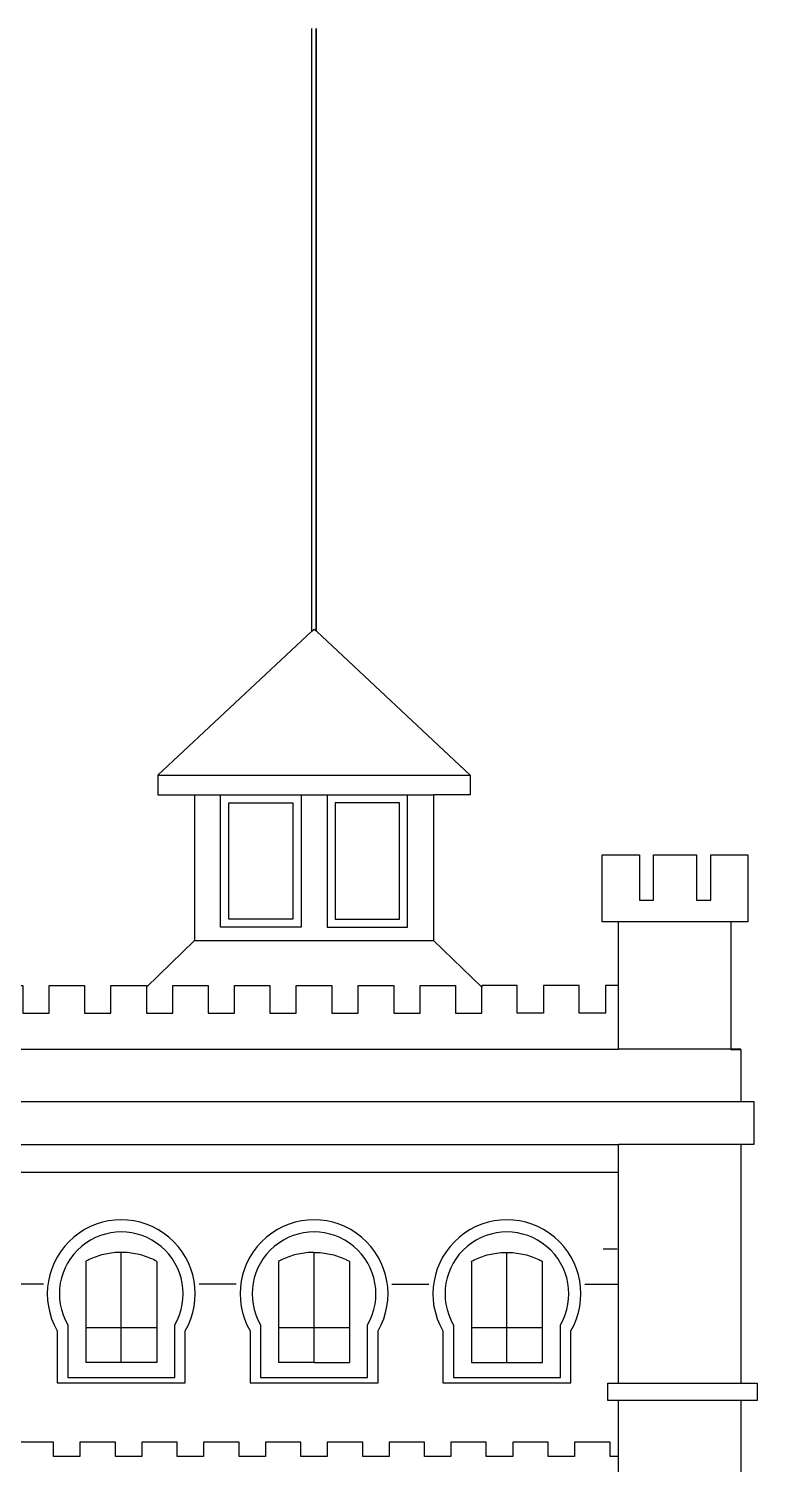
# Model space of a CAD drawing. Extents: x 57125 to 87063, y 75732 to 102848.
# Drawn here: x 69972 to 75390, y 92175 to 102848 of the extents above; entities that cross this region are included whole.
import ezdxf

# ---------------------------------------------------------------- set-up
doc = ezdxf.new("R2010")
doc.units = 0
for name, color, linetype, lineweight in [('01_SOURCE_ARCHITECTURE', 7, 'Continuous', 25), ('02_SOURCE_OPENINGS', 7, 'Continuous', 25), ('04_ANDALUSIAN_ALFIZ', 7, 'Continuous', 25)]:
    doc.layers.add(name, color=color, linetype=linetype, lineweight=lineweight)

# ---------------------------------------------------------------- blocks, each defined once
blk = doc.blocks.new('ANDALUSIAN_ORIGINAL_OPENING_055')
at = {"layer": '02_SOURCE_OPENINGS'}
blk.add_lwpolyline([(-298.944367, 924.74415), (-298.944367, -59.996923), (298.94166, -59.996923), (298.94166, 924.74415)], dxfattribs=at)
blk.add_lwpolyline([(-238.944367, 0.003077), (238.94166, 0.003077), (238.94166, 864.74415), (-238.944367, 864.74415)], close=True, dxfattribs=at)
blk = doc.blocks.new('ANDALUSIAN_ORIGINAL_OPENING_052')
at = {"layer": '02_SOURCE_OPENINGS'}
for points in [[(-264, 752), (-264, 262), (-264, 0)], [(264, 752), (264, 262), (264, 0)]]:
    blk.add_lwpolyline(points, dxfattribs=at)
for points in [[(0, 819), (-5, 819), (-10, 819), (-35, 819), (-55, 817), (-94, 812), (-113, 808), (-151, 799), (-169, 794), (-205, 781), (-222, 774), (-247, 761), (-256, 757), (-264, 752)], [(0, 819), (5, 819), (10, 819), (35, 819), (55, 817), (94, 812), (113, 808), (151, 799), (169, 794), (205, 781), (222, 774), (247, 761), (256, 757), (264, 752)]]:
    blk.add_open_spline(points, degree=3, knots=[1.5707963, 1.5707963, 1.5707963, 1.5707963, 1.6044175, 1.6044175, 1.7403243, 1.7403243, 1.8762311, 1.8762311, 2.0121379, 2.0121379, 2.1480447, 2.1480447, 2.2226492, 2.2226492, 2.2226492, 2.2226492], dxfattribs=at)
blk = doc.blocks.new('ANDALUSIAN_ORIGINAL_OPENING_053')
at = {"layer": '02_SOURCE_OPENINGS'}
blk.add_lwpolyline([(-264, 752), (-264, 262), (-264, 0), (0, 0), (264, 0), (264, 262), (264, 752)], dxfattribs=at)
blk.add_open_spline([(-264, 752), (-264, 752), (-263, 753), (-247, 762), (-231, 770), (-196, 784), (-179, 791), (-142, 802), (-123, 806), (-84, 813), (-65, 816), (-25, 819), (-5, 820), (35, 819), (55, 817), (94, 812), (113, 808), (151, 799), (169, 794), (205, 781), (222, 774), (247, 761), (256, 757), (264, 752)], degree=3, knots=[0.918945, 0.918945, 0.918945, 0.918945, 0.924884, 0.924884, 1.06079, 1.06079, 1.196697, 1.196697, 1.332604, 1.332604, 1.468511, 1.468511, 1.604418, 1.604418, 1.740324, 1.740324, 1.876231, 1.876231, 2.012138, 2.012138, 2.148045, 2.148045, 2.222649, 2.222649, 2.222649, 2.222649], dxfattribs=at)
blk = doc.blocks.new('ANDALUSIAN_ORIGINAL_OPENING_051')
at = {"layer": '02_SOURCE_OPENINGS'}
for points in [[(-264, 752), (-264, 262), (-264, 0)], [(264, 752), (264, 262), (264, 0)]]:
    blk.add_lwpolyline(points, dxfattribs=at)
blk.add_open_spline([(264, 752), (264, 752), (263, 753), (247, 762), (231, 770), (196, 784), (179, 791), (142, 802), (123, 806), (84, 813), (65, 816), (25, 819), (5, 820), (-35, 819), (-55, 817), (-94, 812), (-113, 808), (-151, 799), (-169, 794), (-205, 781), (-222, 774), (-247, 761), (-256, 757), (-264, 752)], degree=3, knots=[0.918945, 0.918945, 0.918945, 0.918945, 0.924884, 0.924884, 1.06079, 1.06079, 1.196697, 1.196697, 1.332604, 1.332604, 1.468511, 1.468511, 1.604418, 1.604418, 1.740324, 1.740324, 1.876231, 1.876231, 2.012138, 2.012138, 2.148045, 2.148045, 2.222649, 2.222649, 2.222649, 2.222649], dxfattribs=at)
blk = doc.blocks.new('ANDALUSIAN_ORIGINAL_OPENING_054')
at = {"layer": '02_SOURCE_OPENINGS'}
blk.add_lwpolyline([(298.944602, 924.74415), (298.944602, -59.996923), (-298.941425, -59.996923), (-298.941425, 924.74415)], dxfattribs=at)
blk.add_lwpolyline([(-238.941425, 0.003077), (-238.941425, 864.74415), (238.944602, 864.74415), (238.944602, 0.003077)], close=True, dxfattribs=at)
blk = doc.blocks.new('ANDALUSIAN_MOORISH_TOWER_LIGHT_1')
at = {"layer": '04_ANDALUSIAN_ALFIZ'}
for points in [[(-398, 432), (-398, 40), (398, 40), (398, 432)], [(-476, 387), (-476, 0), (476, 0), (476, 387)]]:
    blk.add_lwpolyline(points, dxfattribs=at)
for radius in [550, 460]:
    blk.add_arc((0, 662), radius, -30, -150, dxfattribs=at)
blk = doc.blocks.new('ANDALUSIAN_MOORISH_TOWER_LIGHT_2')
at = {"layer": '04_ANDALUSIAN_ALFIZ'}
for points in [[(-398, 432), (-398, 40), (398, 40), (398, 432)], [(-476, 387), (-476, 0), (476, 0), (476, 387)]]:
    blk.add_lwpolyline(points, dxfattribs=at)
for radius in [550, 460]:
    blk.add_arc((0, 662), radius, -30, -150, dxfattribs=at)
blk = doc.blocks.new('ANDALUSIAN_MOORISH_TOWER_LIGHT_3')
at = {"layer": '04_ANDALUSIAN_ALFIZ'}
for points in [[(-398, 432), (-398, 40), (398, 40), (398, 432)], [(-476, 387), (-476, 0), (476, 0), (476, 387)]]:
    blk.add_lwpolyline(points, dxfattribs=at)
for radius in [550, 460]:
    blk.add_arc((0, 662), radius, -30, -150, dxfattribs=at)
blk = doc.blocks.new('ANDALUSIAN_GLAZING_51')
at = {"layer": '02_SOURCE_OPENINGS'}
for points in [[(0, 262), (0, 819)], [(-264, 262), (0, 262)], [(0, 0), (0, 262)], [(0, 262), (264, 262)], [(0, 0), (-264, 0)], [(264, 0), (0, 0)]]:
    blk.add_lwpolyline(points, dxfattribs=at)
blk = doc.blocks.new('ANDALUSIAN_GLAZING_52')
at = {"layer": '02_SOURCE_OPENINGS'}
for points in [[(0, 262), (0, 819)], [(-264, 262), (0, 262)], [(0, 0), (0, 262)], [(0, 262), (264, 262)], [(0, 0), (-264, 0)], [(0, 0), (264, 0)]]:
    blk.add_lwpolyline(points, dxfattribs=at)
blk = doc.blocks.new('ANDALUSIAN_GLAZING_53')
at = {"layer": '02_SOURCE_OPENINGS'}
for points in [[(0, 262), (0, 819)], [(-264, 262), (0, 262)], [(0, 0), (0, 262)], [(0, 262), (264, 262)]]:
    blk.add_lwpolyline(points, dxfattribs=at)

msp = doc.modelspace()

# ---------------------------------------------------------------- linework, layer by layer
at = {"layer": '01_SOURCE_ARCHITECTURE'}
for points in [[(72077, 98369), (72077, 102848)], [(72078, 98369), (72078, 102848)], [(72110, 98369), (72110, 102848)], [(72111, 98369), (72111, 102848)], [(70932, 97299), (72077, 98369)], [(72077, 98369), (72078, 98369)], [(72078, 98369), (72094, 98384), (72110, 98369)], [(72111, 98369), (72110, 98369)], [(73256, 97299), (72111, 98369)], [(70932, 97299), (72094, 97299), (73256, 97299)], [(70932, 97299), (70932, 97153), (71206, 97153)], [(73256, 97299), (73256, 97153), (72982, 97153)], [(71206, 97153), (71206, 96068)], [(71206, 97153), (71399, 97153), (71997, 97153), (72094, 97153), (72191, 97153), (72789, 97153), (72982, 97153)], [(72982, 97153), (72982, 96068)], [(74358, 96208), (74237, 96208), (74237, 96707), (74513, 96707), (74513, 96368), (74619, 96368), (74619, 96707), (74938, 96707), (74938, 96381), (74938, 96368), (75044, 96368), (75044, 96707), (75320, 96707), (75320, 96208), (75193, 96208)], [(74358, 95734), (74358, 96208)], [(75193, 96208), (74358, 96208)], [(75193, 96208), (75193, 95260)], [(71206, 96068), (70847, 95721)], [(71206, 96068), (72094, 96068), (72982, 96068)], [(72982, 96068), (73341, 95721)], [(69830, 95734), (69927, 95734), (69927, 95528), (70123, 95528), (70123, 95734), (70387, 95734), (70387, 95528), (70583, 95528), (70583, 95734), (70847, 95734), (70847, 95721)], [(70847, 95721), (70847, 95528), (71043, 95528), (71043, 95734), (71306, 95734), (71306, 95528), (71502, 95528), (71502, 95734), (71766, 95734), (71766, 95528), (71962, 95528), (71962, 95734), (72094, 95734), (72226, 95734), (72226, 95528), (72422, 95528), (72422, 95734), (72686, 95734), (72686, 95528), (72882, 95528), (72882, 95734), (73145, 95734), (73145, 95528), (73341, 95528), (73341, 95721)], [(74358, 95734), (74261, 95734), (74261, 95528), (74065, 95528), (74065, 95734), (73801, 95734), (73801, 95528), (73605, 95528), (73605, 95734), (73341, 95734), (73341, 95721)], [(74358, 95260), (74358, 95734)], [(69830, 95260), (72094, 95260), (74358, 95260)], [(75193, 95260), (74358, 95260)], [(75267, 95260), (75193, 95260)], [(75193, 95260), (75193, 95259), (75267, 95259), (75267, 94872)], [(68921, 94872), (72094, 94872), (75267, 94872)], [(75267, 94872), (75365, 94872), (75365, 94553), (74358, 94553)], [(69830, 94553), (72094, 94553), (74358, 94553)], [(74358, 94347), (74358, 94553)], [(75267, 94548), (75267, 94350), (75267, 92778)], [(69830, 94347), (72094, 94347), (74358, 94347)], [(74358, 92778), (74358, 94347)], [(74245, 93778), (74348, 93778)], [(70081, 93514), (69835, 93514)], [(71515, 93514), (71239, 93514)], [(72673, 93514), (72948, 93514)], [(74107, 93514), (74353, 93514)], [(74358, 92650), (74278, 92650), (74278, 92778), (74358, 92778)], [(74358, 92778), (75267, 92778)], [(75267, 92778), (75390, 92778), (75390, 92650), (75267, 92650)], [(74358, 92232), (74358, 92650)], [(75267, 92650), (74358, 92650)], [(75267, 92650), (75267, 91717)], [(74358, 92232), (74295, 92232), (74295, 92339), (74031, 92339), (74031, 92232), (73956, 92232), (73835, 92232), (73835, 92339), (73571, 92339), (73571, 92232), (73375, 92232), (73375, 92339), (73111, 92339), (73111, 92232), (72915, 92232), (72915, 92339), (72652, 92339), (72652, 92232), (72456, 92232), (72456, 92339), (72192, 92339), (72192, 92232), (71996, 92232), (71996, 92339), (71732, 92339), (71732, 92232), (71536, 92232), (71536, 92339), (71272, 92339), (71272, 92232), (71076, 92232), (71076, 92339), (70813, 92339), (70813, 92232), (70617, 92232), (70617, 92339), (70353, 92339), (70353, 92232), (70231, 92232), (70157, 92232), (70157, 92339), (69893, 92339)], [(74358, 92099), (74358, 92232)]]:
    msp.add_lwpolyline(points, dxfattribs=at)

# ---------------------------------------------------------------- block references
for name, p in [('ANDALUSIAN_ORIGINAL_OPENING_054', (71698, 96228)), ('ANDALUSIAN_ORIGINAL_OPENING_055', (72490, 96228)), ('ANDALUSIAN_MOORISH_TOWER_LIGHT_1', (70660, 92780)), ('ANDALUSIAN_MOORISH_TOWER_LIGHT_2', (72094, 92780)), ('ANDALUSIAN_MOORISH_TOWER_LIGHT_3', (73528, 92780)), ('ANDALUSIAN_ORIGINAL_OPENING_051', (70660, 92931)), ('ANDALUSIAN_GLAZING_51', (70660, 92931)), ('ANDALUSIAN_ORIGINAL_OPENING_052', (72094, 92931)), ('ANDALUSIAN_GLAZING_52', (72094, 92931)), ('ANDALUSIAN_ORIGINAL_OPENING_053', (73528, 92931)), ('ANDALUSIAN_GLAZING_53', (73528, 92931))]:
    msp.add_blockref(name, p)

doc.saveas('drawing.dxf')
